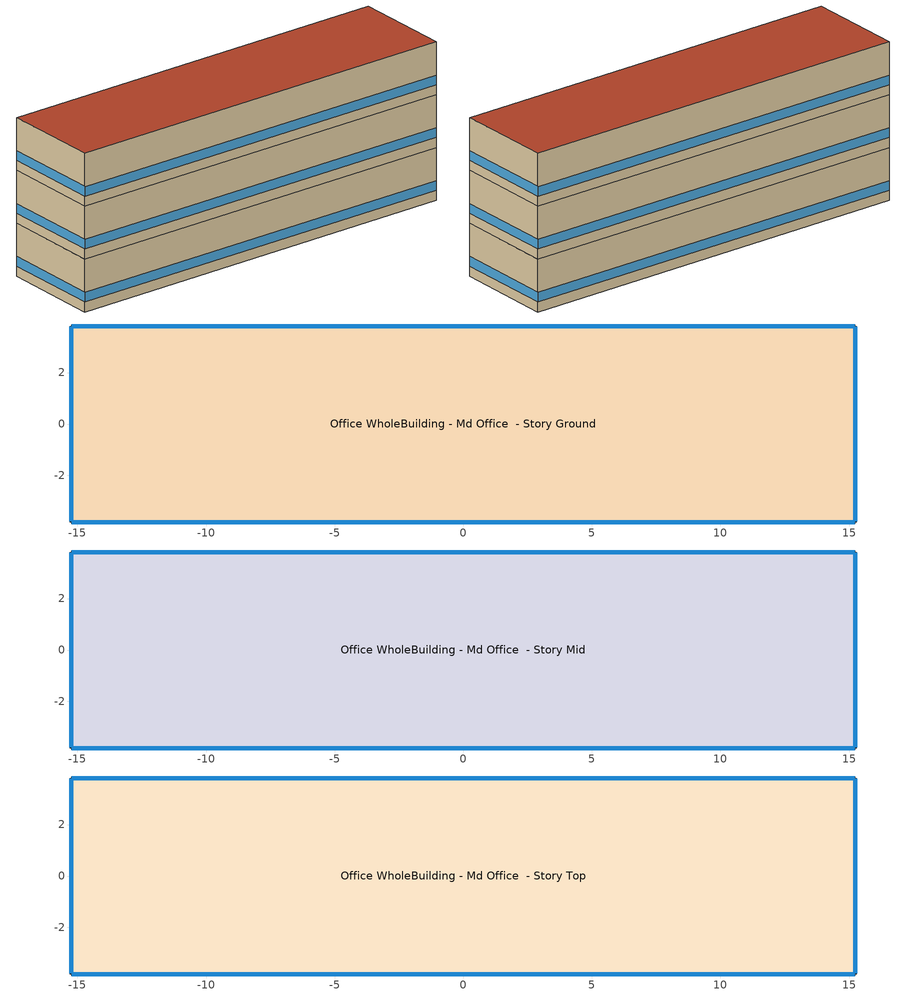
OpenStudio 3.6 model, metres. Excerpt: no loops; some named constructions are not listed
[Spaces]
Office WholeBuilding - Md Office  - Story Ground
 floor ground (Foundation F 126 Perim 762 Area 23226): -15.24,-3.81 -15.24,3.81 15.24,3.81 15.24,-3.81 z0
 wall outside: -15.24,3.81 -15.24,-3.81 15.24,-3.81 15.24,3.81 -15.24,3.81 z0:3.96
 window (Window U-0.75 SHGC 0.48): -15.24,3.78 -15.24,-3.78 / 15.21,3.81 -15.21,3.81 / 15.24,-3.78 15.24,3.78 / -15.21,-3.81 15.21,-3.81 z0.76:1.48
 ceiling adiabatic (Typical Interior Ceiling): 15.24,-3.81 15.24,3.81 -15.24,3.81 -15.24,-3.81 z3.96
Office WholeBuilding - Md Office  - Story Mid
 floor adiabatic (Typical Interior Floor): -15.24,-3.81 -15.24,3.81 15.24,3.81 15.24,-3.81 z3.96
 wall outside: -15.24,3.81 -15.24,-3.81 15.24,-3.81 15.24,3.81 -15.24,3.81 z3.96:7.92
 window (Window U-0.75 SHGC 0.48): -15.24,3.78 -15.24,-3.78 / 15.21,3.81 -15.21,3.81 / -15.21,-3.81 15.21,-3.81 / 15.24,-3.78 15.24,3.78 z4.72:5.44
 ceiling adiabatic (Typical Interior Ceiling): 15.24,-3.81 15.24,3.81 -15.24,3.81 -15.24,-3.81 z7.92
Office WholeBuilding - Md Office  - Story Top
 floor adiabatic (Typical Interior Floor): -15.24,-3.81 -15.24,3.81 15.24,3.81 15.24,-3.81 z7.92
 wall outside: -15.24,3.81 -15.24,-3.81 15.24,-3.81 15.24,3.81 -15.24,3.81 z7.92:11.89
 window (Window U-0.75 SHGC 0.48): -15.24,3.78 -15.24,-3.78 / 15.21,3.81 -15.21,3.81 / -15.21,-3.81 15.21,-3.81 / 15.24,-3.78 15.24,3.78 z8.69:9.4
 roof outside: 15.24,-3.81 15.24,3.81 -15.24,3.81 -15.24,-3.81 z11.89
[Schedule:Day]
Office BLDG_LIGHT_EndUseData Sun Day: Yes, 0, 5, 0.0622307, 0, 15, 0.0618717, 0, 24, 0.0618785, 0, 34, 0.0618853, 0, 44, 0.0618921, 0, 54, 0.0618989, 1, 4, 0.0619057, 1, 15, 0.0619125, 1, 25, 0.0622232, 1, 35, 0.0625338, 1, 45, 0.0628445, 1, 55, 0.0631552, 2, 5, 0.0634659, 2, 15, 0.0637766, 2, 24, 0.0625447, 2, 34, 0.0613129, 2, 44, 0.060081, 2, 54, 0.0588492, 3, 4, 0.0576173, 3, 14, 0.0563855, 3, 15, 0.0563855, 3, 24, 0.0575139, 3, 34, 0.0586423, 3, 44, 0.0597706, 3, 54, 0.060899, 4, 4, 0.0620274, 4, 15, 0.0631558, 4, 25, 0.0579026, 4, 35, 0.0526493, 4, 45, 0.0473961, 4, 55, 0.0421429, 5, 5, 0.0368897, 5, 15, 0.0316364, 5, 25, 0.0338183, 5, 35, 0.0360001, 5, 45, 0.0381819, 5, 55, 0.0403638, 6, 5, 0.0425456, 6, 15, 0.0447274, 6, 25, 0.0476214, 6, 35, 0.0505153, 6, 45, 0.0534093, 6, 55, 0.0563033, 7, 5, 0.0591972, 7, 15, 0.0620912, 7, 25, 0.0622578, 7, 35, 0.0624244, 7, 45, 0.062591, 7, 55, 0.0627576, 8, 5, 0.0629242, 8, 15, 0.0630908, 8, 24, 0.0631584, 8, 34, 0.063226, 8, 44, 0.0632936, 8, 54, 0.0633613, 9, 4, 0.0634289, 9, 14, 0.0634965, 9, 15, 0.0634965, 9, 24, 0.0635001, 9, 34, 0.0635037, 9, 44, 0.0635073, 9, 54, 0.0635109, 10, 4, 0.0635145, 10, 14, 0.0635181, 10, 15, 0.0635181, 10, 24, 0.0543794, 10, 34, 0.0452408, 10, 44, 0.0361022, 10, 54, 0.0269636, 11, 4, 0.017825, 11, 14, 0.00868641, 11, 15, 0.00868641, 11, 24, 0.00876261, 11, 34, 0.00883881, 11, 44, 0.008915, 11, 54, 0.0089912, 12, 4, 0.0090674, 12, 14, 0.00914359, 12, 15, 0.00914359, 12, 24, 0.00844513, 12, 34, 0.00774666, 12, 44, 0.00704819, 12, 54, 0.00634972, 13, 4, 0.00565125, 13, 14, 0.00495278, 13, 15, 0.00495278, 13, 24, 0.0050759, 13, 34, 0.00519902, 13, 44, 0.00532213, 13, 54, 0.00544525, 14, 4, 0.00556837, 14, 14, 0.00569149, 14, 15, 0.00569149, 14, 24, 0.00578426, 14, 34, 0.00587703, 14, 44, 0.00596981, 14, 54, 0.00606258, 15, 4, 0.00615535, 15, 14, 0.00624812, 15, 15, 0.00624812, 15, 24, 0.00520677, 15, 34, 0.00416542, 15, 44, 0.00312406, 15, 54, 0.00208271, 16, 4, 0.00104135, 16, 15, 0, 16, 25, 0.00022859, 16, 35, 0.00045718, 16, 45, 0.00068577, 16, 55, 0.00091436, 17, 5, 0.00114295, 17, 15, 0.00137154, 17, 25, 0.0022097, 17, 35, 0.00304787, 17, 45, 0.00388603, 17, 55, 0.00472419, 18, 5, 0.00556235, 18, 15, 0.00640052, 18, 25, 0.00692119, 18, 35, 0.00744187, 18, 45, 0.00796255, 18, 55, 0.00848323, 19, 5, 0.0090039, 19, 15, 0.00952458, 19, 25, 0.00825464, 19, 35, 0.00698469, 19, 45, 0.00571475, 19, 55, 0.0044448, 20, 5, 0.00317486, 20, 15, 0.00190492, 20, 25, 0.0022478, 20, 35, 0.00259069, 20, 45, 0.00293357, 20, 55, 0.00327646, 21, 5, 0.00361934, 21, 15, 0.00396223, 21, 25, 0.00527027, 21, 35, 0.00657831, 21, 45, 0.00788635, 21, 55, 0.00919439, 22, 5, 0.0105024, 22, 15, 0.0118105, 22, 25, 0.0205131, 22, 35, 0.0292157, 22, 45, 0.0379183, 22, 55, 0.0466209, 23, 5, 0.0553235, 23, 15, 0.0640261, 23, 25, 0.063667, 23, 35, 0.063308, 23, 45, 0.0629489, 23, 55, 0.0625898, 24, 0, 0.0622307
Office BLDG_EQUIP_EndUseData Sat Day: Yes, 0, 10, 0.360575, 0, 20, 0.378944, 0, 30, 0.397313, 0, 40, 0.416743, 0, 50, 0.436173, 1, 0, 0.455604, 1, 10, 0.475034, 1, 20, 0.494464, 1, 30, 0.513894, 1, 40, 0.529081, 1, 50, 0.544268, 2, 0, 0.559454, 2, 10, 0.574641, 2, 20, 0.589828, 2, 30, 0.605015, 2, 40, 0.608979, 2, 50, 0.612943, 3, 0, 0.616907, 3, 10, 0.620872, 3, 15, 0.530979, 3, 20, 0.624836, 3, 24, 0.534329, 3, 30, 0.6288, 3, 34, 0.537679, 3, 44, 0.541029, 3, 54, 0.544379, 4, 4, 0.547729, 4, 15, 0.551079, 4, 25, 0.530979, 4, 35, 0.510879, 4, 45, 0.490779, 4, 55, 0.470679, 5, 5, 0.450579, 5, 15, 0.430478, 5, 25, 0.421043, 5, 35, 0.411607, 5, 45, 0.402171, 5, 55, 0.392735, 6, 5, 0.383299, 6, 15, 0.373863, 6, 25, 0.370792, 6, 35, 0.367721, 6, 45, 0.36465, 6, 55, 0.36158, 7, 5, 0.358509, 7, 15, 0.355438, 7, 25, 0.355103, 7, 35, 0.354768, 7, 45, 0.354433, 7, 55, 0.354098, 8, 5, 0.353763, 8, 15, 0.353428, 8, 24, 0.352814, 8, 34, 0.352199, 8, 44, 0.351585, 8, 54, 0.350971, 9, 4, 0.350357, 9, 14, 0.349743, 9, 15, 0.349743, 9, 24, 0.347677, 9, 34, 0.345611, 9, 44, 0.343545, 9, 54, 0.341479, 10, 4, 0.339414, 10, 14, 0.337348, 10, 15, 0.337348, 10, 24, 0.331876, 10, 34, 0.326404, 10, 44, 0.320933, 10, 54, 0.315461, 11, 4, 0.309989, 11, 14, 0.304517, 11, 15, 0.304517, 11, 24, 0.283412, 11, 34, 0.262307, 11, 44, 0.241202, 11, 54, 0.220097, 12, 4, 0.198992, 12, 14, 0.177886, 12, 15, 0.177886, 12, 24, 0.154157, 12, 34, 0.130428, 12, 44, 0.106698, 12, 54, 0.082969, 13, 4, 0.0592396, 13, 14, 0.0355103, 13, 15, 0.0355103, 13, 24, 0.0318682, 13, 34, 0.0282261, 13, 44, 0.024584, 13, 54, 0.020942, 14, 4, 0.0172999, 14, 14, 0.0136578, 14, 24, 0.0100157, 14, 34, 0.00637364, 14, 44, 0.00273156, 14, 52, 0, 15, 2, 0.0048017, 15, 12, 0.00960341, 15, 22, 0.0144051, 15, 32, 0.0192068, 15, 42, 0.0240085, 15, 52, 0.0288102, 16, 2, 0.0361803, 16, 12, 0.0435503, 16, 22, 0.0509204, 16, 32, 0.0582905, 16, 42, 0.0656605, 16, 52, 0.0730306, 17, 2, 0.0766727, 17, 12, 0.0803147, 17, 22, 0.0839568, 17, 32, 0.0875989, 17, 42, 0.091241, 17, 52, 0.0948831, 18, 2, 0.0985251, 18, 12, 0.102167, 18, 22, 0.105809, 18, 30, 0.108541, 18, 40, 0.12021, 18, 50, 0.131879, 19, 0, 0.143549, 19, 10, 0.155218, 19, 20, 0.166887, 19, 30, 0.178556, 19, 40, 0.17878, 19, 50, 0.179003, 20, 0, 0.179226, 20, 10, 0.17945, 20, 20, 0.179673, 20, 30, 0.179896, 20, 40, 0.178221, 20, 50, 0.176546, 21, 0, 0.174871, 21, 10, 0.173196, 21, 20, 0.171521, 21, 30, 0.169846, 21, 40, 0.176044, 21, 50, 0.182241, 22, 0, 0.188439, 22, 10, 0.194637, 22, 20, 0.200834, 22, 30, 0.207032, 22, 40, 0.220376, 22, 50, 0.23372, 23, 0, 0.247064, 23, 10, 0.260409, 23, 20, 0.273753, 23, 30, 0.287097, 23, 40, 0.305467, 23, 50, 0.323836, 24, 0, 0.342205
Office BLDG_EQUIP_EndUseData Sun Day: Yes, 0, 5, 0.0731877, 0, 15, 0.085601, 0, 24, 0.083298, 0, 34, 0.0809951, 0, 44, 0.0786922, 0, 54, 0.0763893, 1, 4, 0.0740864, 1, 15, 0.0717835, 1, 25, 0.0731315, 1, 35, 0.0744796, 1, 45, 0.0758276, 1, 55, 0.0771757, 2, 5, 0.0785237, 2, 15, 0.0798718, 2, 24, 0.072626, 2, 34, 0.0653803, 2, 44, 0.0581345, 2, 54, 0.0508888, 3, 4, 0.043643, 3, 14, 0.0363973, 3, 15, 0.0363973, 3, 24, 0.0357232, 3, 34, 0.0350492, 3, 44, 0.0343752, 3, 54, 0.0337012, 4, 4, 0.0330271, 4, 15, 0.0323531, 4, 25, 0.0395427, 4, 35, 0.0467323, 4, 45, 0.0539219, 4, 55, 0.0611114, 5, 5, 0.068301, 5, 15, 0.0754906, 5, 25, 0.0910493, 5, 35, 0.106608, 5, 45, 0.122167, 5, 55, 0.137725, 6, 5, 0.153284, 6, 15, 0.168843, 6, 25, 0.195579, 6, 35, 0.222315, 6, 45, 0.249052, 6, 55, 0.275788, 7, 5, 0.302524, 7, 15, 0.32926, 7, 25, 0.358805, 7, 35, 0.38835, 7, 45, 0.417894, 7, 55, 0.447439, 8, 5, 0.476984, 8, 15, 0.506528, 8, 24, 0.52849, 8, 34, 0.550452, 8, 44, 0.572414, 8, 54, 0.594376, 9, 4, 0.616338, 9, 14, 0.6383, 9, 15, 0.6383, 9, 24, 0.637851, 9, 34, 0.637401, 9, 44, 0.636952, 9, 54, 0.636503, 10, 4, 0.636053, 10, 14, 0.635604, 10, 15, 0.635604, 10, 24, 0.594, 10, 34, 0.552396, 10, 44, 0.510792, 10, 54, 0.469188, 11, 4, 0.427583, 11, 14, 0.385979, 11, 15, 0.385979, 11, 24, 0.392871, 11, 34, 0.399763, 11, 44, 0.406655, 11, 54, 0.413547, 12, 4, 0.420439, 12, 14, 0.427331, 12, 15, 0.427331, 12, 24, 0.414524, 12, 34, 0.401718, 12, 44, 0.388911, 12, 54, 0.376105, 13, 4, 0.363299, 13, 14, 0.350492, 13, 15, 0.350492, 13, 24, 0.354087, 13, 34, 0.357682, 13, 44, 0.361276, 13, 54, 0.364871, 14, 4, 0.368466, 14, 14, 0.372061, 14, 15, 0.372061, 14, 24, 0.380261, 14, 34, 0.388462, 14, 44, 0.396663, 14, 54, 0.404863, 15, 4, 0.413064, 15, 14, 0.421265, 15, 15, 0.421265, 15, 24, 0.425758, 15, 34, 0.430251, 15, 44, 0.434745, 15, 54, 0.439238, 16, 4, 0.443732, 16, 15, 0.448225, 16, 25, 0.44435, 16, 35, 0.440474, 16, 45, 0.436599, 16, 55, 0.432723, 17, 5, 0.428847, 17, 15, 0.424972, 17, 25, 0.410199, 17, 35, 0.395427, 17, 45, 0.380655, 17, 55, 0.365882, 18, 5, 0.35111, 18, 15, 0.336338, 18, 25, 0.314713, 18, 35, 0.293088, 18, 45, 0.271463, 18, 55, 0.249838, 19, 5, 0.228213, 19, 15, 0.206588, 19, 25, 0.19395, 19, 35, 0.181312, 19, 45, 0.168674, 19, 55, 0.156036, 20, 5, 0.143398, 20, 15, 0.130761, 20, 25, 0.113292, 20, 35, 0.0958236, 20, 45, 0.0783552, 20, 55, 0.0608868, 21, 5, 0.0434183, 21, 15, 0.0259499, 21, 25, 0.0216249, 21, 35, 0.0172999, 21, 45, 0.0129749, 21, 55, 0.00864996, 22, 5, 0.00432498, 22, 15, 0, 22, 25, 0.00185356, 22, 35, 0.00370713, 22, 45, 0.00556069, 22, 55, 0.00741426, 23, 5, 0.00926782, 23, 15, 0.0111214, 23, 25, 0.0235346, 23, 35, 0.0359479, 23, 45, 0.0483612, 23, 55, 0.0607744, 24, 0, 0.0731877
